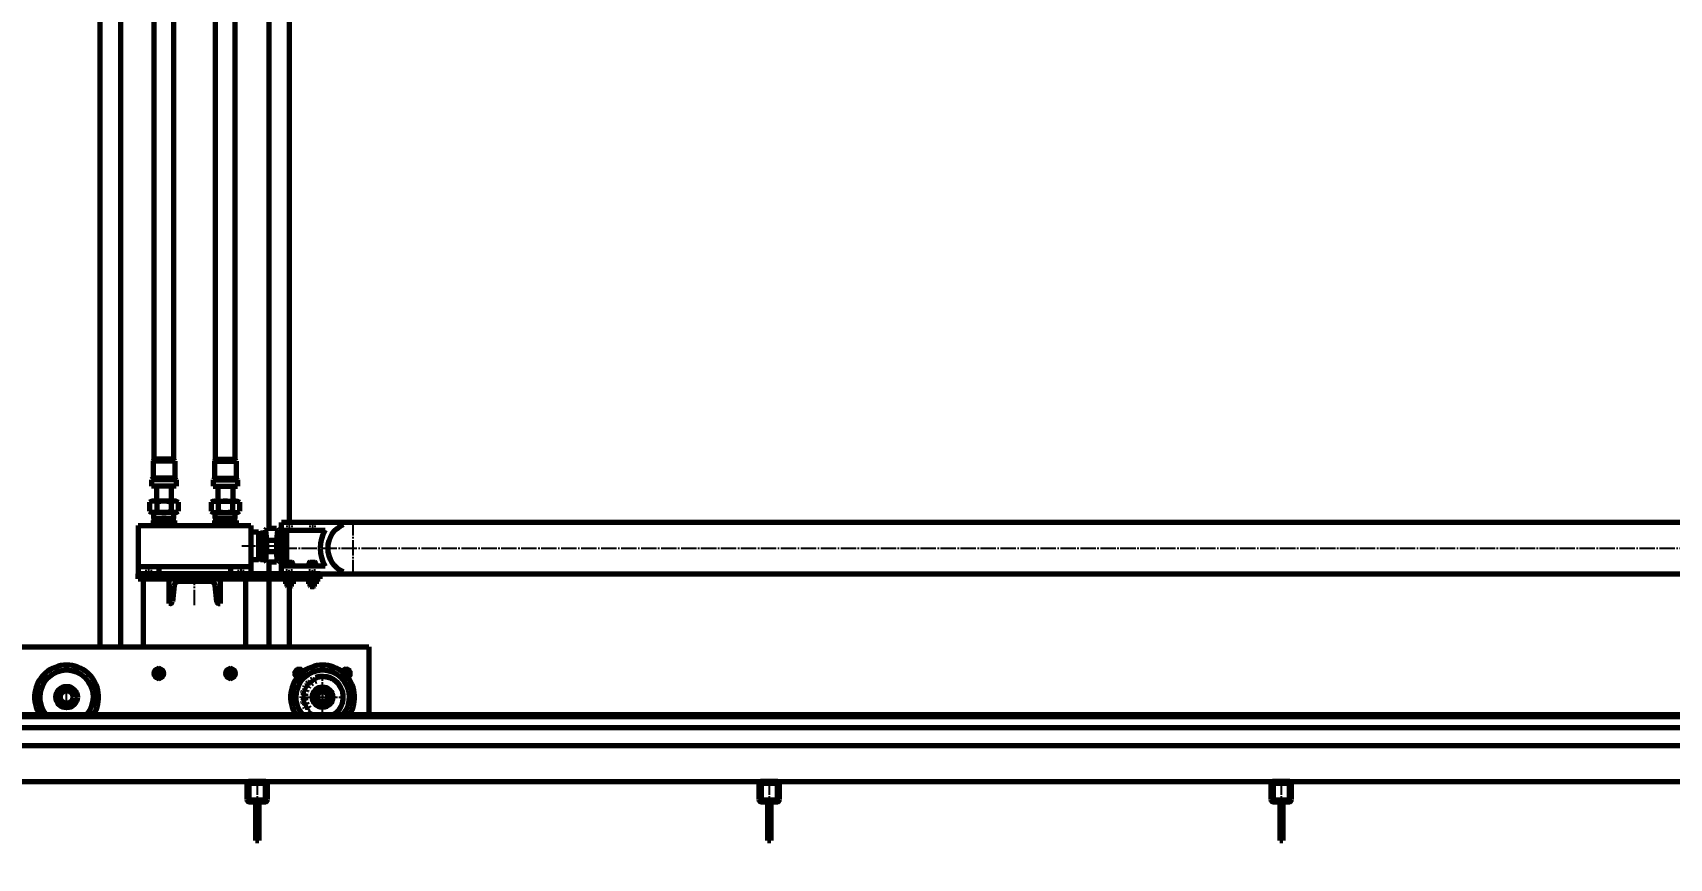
# Model space of a CAD drawing. Header units: millimetres. Extents: x -14850 to 14850, y -10500 to 10500.
# Drawn here: x -8866 to -5669, y 4052 to 5664 of the extents above; entities that cross this region are included whole.
import ezdxf

# ---------------------------------------------------------------- set-up
doc = ezdxf.new("R2010")
doc.units = ezdxf.units.MM
doc.linetypes.add('EB_DASH', pattern=[6, 3, -3])
doc.linetypes.add('EB_DASHDOT', pattern=[39, 30, -3, 3, -3])
for name, color, linetype, lineweight in [('CAXA0', 7, 'Continuous', 70), ('CAXA1', 1, 'EB_DASHDOT', 25), ('CAXA2', 6, 'EB_DASH', 25), ('CAXA3', 7, 'Continuous', 25), ('CAXA4', 3, 'Continuous', 25), ('CAXA5', 4, 'Continuous', 25)]:
    doc.layers.add(name, color=color, linetype=linetype, lineweight=lineweight)
doc.styles.add('标准', font='', dxfattribs={"width": 0.667})
doc.styles.get('标准').set_extended_font_data('NSimSun')
doc.dimstyles.new('标准', dxfattribs={"dimscale": 50, "dimtxt": 3.5, "dimasz": 3, "dimexe": 2, "dimexo": 0, "dimtad": 1, "dimdec": 1, "dimzin": 12, "dimdsep": 46, "dimtxsty": '标准', "dimcen": 0, "dimdle": 4, "dimaunit": 1, "dimazin": 2, "dimtfac": 1, "dimtdec": 3, "dimtmove": 0, "dimatfit": 3, "dimfxl": 0, "dimtolj": 1, "dimtzin": 0, "dimarcsym": 0})

# ---------------------------------------------------------------- blocks, each defined once
blk = doc.blocks.new('CAXBLOCK66', base_point=(-8427.4, 4201.7))
at = {"layer": 'CAXA0'}
for p, q in [((-8447.4, 4196.7), (-8447.4, 4166.7)), ((-8443.4, 4193.7), (-8443.4, 4169.7)), ((-8412.4, 4201.7), (-8442.4, 4201.7)), ((-8415.4, 4197.7), (-8439.4, 4197.7)), ((-8411.4, 4169.7), (-8411.4, 4193.7)), ((-8407.4, 4166.7), (-8407.4, 4196.7)), ((-8442.4, 4161.7), (-8412.4, 4161.7)), ((-8439.4, 4165.7), (-8415.4, 4165.7)), ((-8430.4, 4161.7), (-8430.4, 4086.7)), ((-8424.4, 4161.7), (-8424.4, 4086.7)), ((-8430.4, 4086.7), (-8424.4, 4086.7))]:
    blk.add_line(p, q, dxfattribs=at)
for centre, radius, start, end in [((-8442.4, 4196.7), 5, 90, 180), ((-8439.4, 4193.7), 4, 90, 180), ((-8415.4, 4193.7), 4, 0, 90), ((-8412.4, 4196.7), 5, 0, 90), ((-8442.4, 4166.7), 5, 180, 270), ((-8439.4, 4169.7), 4, 180, 270), ((-8415.4, 4169.7), 4, 270, 0), ((-8412.4, 4166.7), 5, 270, 0)]:
    blk.add_arc(centre, radius, start, end, dxfattribs=at)
at = {"layer": 'CAXA1', "linetype": 'EB_DASHDOT', "lineweight": 25}
blk.add_line((-8427.4, 4205.8), (-8427.4, 4157.1), dxfattribs=at)
blk = doc.blocks.new('CAXBLOCK67', base_point=(-8619.6, 4412.4))
at = {"layer": 'CAXA0'}
for p, q in [((-8619.6, 4422.8), (-8628.6, 4417.6)), ((-8628.6, 4417.6), (-8628.6, 4407.2)), ((-8610.6, 4417.6), (-8619.6, 4422.8)), ((-8610.6, 4407.2), (-8610.6, 4417.6)), ((-8628.6, 4407.2), (-8619.6, 4402)), ((-8619.6, 4402), (-8610.6, 4407.2))]:
    blk.add_line(p, q, dxfattribs=at)
blk.add_circle((-8619.6, 4412.4), 9, dxfattribs=at)
at = {"layer": 'CAXA1', "linetype": 'EB_DASHDOT', "lineweight": 25}
for p, q in [((-8607.6, 4412.4), (-8631.6, 4412.4)), ((-8619.6, 4399), (-8619.6, 4425.8))]:
    blk.add_line(p, q, dxfattribs=at)
blk = doc.blocks.new('CAXBLOCK68', base_point=(-8479.6, 4412.4))
at = {"layer": 'CAXA0'}
for p, q in [((-8479.6, 4422.8), (-8488.6, 4417.6)), ((-8488.6, 4417.6), (-8488.6, 4407.2)), ((-8470.6, 4417.6), (-8479.6, 4422.8)), ((-8470.6, 4407.2), (-8470.6, 4417.6)), ((-8488.6, 4407.2), (-8479.6, 4402)), ((-8479.6, 4402), (-8470.6, 4407.2))]:
    blk.add_line(p, q, dxfattribs=at)
blk.add_circle((-8479.6, 4412.4), 9, dxfattribs=at)
at = {"layer": 'CAXA1', "linetype": 'EB_DASHDOT', "lineweight": 25}
for p, q in [((-8467.6, 4412.4), (-8491.6, 4412.4)), ((-8479.6, 4399), (-8479.6, 4425.8))]:
    blk.add_line(p, q, dxfattribs=at)
blk = doc.blocks.new('CAXBLOCK69', base_point=(-8299.6, 4366.4))
at = {"layer": 'CAXA0'}
for p, q in [((-8319.8, 4366.4), (-8309.7, 4383.9)), ((-8309.7, 4383.9), (-8289.5, 4383.9)), ((-8302.4, 4381.9), (-8302.4, 4376.2)), ((-8296.9, 4381.9), (-8296.9, 4376.2)), ((-8279.4, 4366.4), (-8289.5, 4383.9)), ((-8319.8, 4366.4), (-8309.7, 4348.9)), ((-8314.4, 4371.8), (-8309.5, 4368.9)), ((-8314.4, 4361), (-8309.5, 4363.9)), ((-8311.7, 4376.5), (-8306.7, 4373.7)), ((-8311.7, 4356.3), (-8306.7, 4359.1)), ((-8309.7, 4348.9), (-8289.5, 4348.9)), ((-8302.4, 4350.9), (-8302.4, 4356.6)), ((-8296.9, 4350.9), (-8296.9, 4356.6)), ((-8287.6, 4376.5), (-8292.5, 4373.7)), ((-8287.6, 4356.3), (-8292.5, 4359.1)), ((-8284.8, 4371.8), (-8289.7, 4368.9)), ((-8284.8, 4361), (-8289.7, 4363.9)), ((-8279.4, 4366.4), (-8289.5, 4348.9))]:
    blk.add_line(p, q, dxfattribs=at)
for radius in [17.5, 15.8, 10.2]:
    blk.add_circle((-8299.6, 4366.4), radius, dxfattribs=at)
at = {"layer": 'CAXA1'}
for p, q in [((-8299.6, 4386.9), (-8299.6, 4345.9)), ((-8322.8, 4366.4), (-8276.4, 4366.4)), ((-8317.4, 4376.6), (-8305.8, 4370)), ((-8317.4, 4356.1), (-8305.8, 4362.8)), ((-8281.9, 4376.6), (-8293.4, 4370)), ((-8281.9, 4356.1), (-8293.4, 4362.8))]:
    blk.add_line(p, q, dxfattribs=at)
at = {"layer": 'CAXA3'}
blk.add_arc((-8299.6, 4366.4), 12, 230, 170, dxfattribs=at)
blk = doc.blocks.new('CAXBLOCK70', base_point=(-8253.6, 4412.4))
at = {"layer": 'CAXA0'}
blk.add_circle((-8253.6, 4412.4), 5.05, dxfattribs=at)
at = {"layer": 'CAXA1', "linetype": 'EB_DASHDOT', "lineweight": 25}
for p, q in [((-8262.6, 4412.4), (-8244.6, 4412.4)), ((-8253.6, 4403.4), (-8253.6, 4421.4))]:
    blk.add_line(p, q, dxfattribs=at)
at = {"layer": 'CAXA3'}
blk.add_arc((-8253.6, 4412.4), 6, 270, 190, dxfattribs=at)
blk = doc.blocks.new('CAXBLOCK71', base_point=(-8345.6, 4412.4))
at = {"layer": 'CAXA0'}
blk.add_circle((-8345.6, 4412.4), 5.05, dxfattribs=at)
at = {"layer": 'CAXA1', "linetype": 'EB_DASHDOT', "lineweight": 25}
for p, q in [((-8354.6, 4412.4), (-8336.6, 4412.4)), ((-8345.6, 4403.4), (-8345.6, 4421.4))]:
    blk.add_line(p, q, dxfattribs=at)
at = {"layer": 'CAXA3'}
blk.add_arc((-8345.6, 4412.4), 6, 270, 190, dxfattribs=at)
blk = doc.blocks.new('CAXBLOCK72', base_point=(-8499.6, 4597.2))
at = {"layer": 'CAXA0'}
for p, q in [((-8499.6, 4597.2), (-8599.6, 4597.2)), ((-8599.6, 4597.2), (-8599.6, 4549.2)), ((-8589.7, 4584.2), (-8592.9, 4553)), ((-8517.9, 4591.9), (-8581.3, 4591.9)), ((-8506.3, 4553), (-8509.5, 4584.2)), ((-8499.6, 4597.2), (-8499.6, 4549.2)), ((-8597, 4549.2), (-8599.6, 4549.2)), ((-8502.2, 4549.2), (-8499.6, 4549.2))]:
    blk.add_line(p, q, dxfattribs=at)
for centre, radius, start, end in [((-8581.3, 4583.4), 8.5, 90, 174.2894), ((-8517.9, 4583.4), 8.5, 5.7106, 90), ((-8597, 4553.4), 4.2, 270, 354.2894), ((-8502.2, 4553.4), 4.2, 185.7106, 270)]:
    blk.add_arc(centre, radius, start, end, dxfattribs=at)
at = {"layer": 'CAXA1', "linetype": 'EB_DASHDOT', "lineweight": 25}
blk.add_line((-8549.6, 4546.2), (-8549.6, 4600.2), dxfattribs=at)
blk = doc.blocks.new('CAXBLOCK74')
at = {"layer": 'CAXA0', "color": 0, "linetype": 'Continuous', "lineweight": 25}
for p, q in [((-8360.1, 4596.9), (-8359.9, 4597.2)), ((-8357.2, 4595.6), (-8356.6, 4596.2))]:
    blk.add_line(p, q, dxfattribs=at)
blk = doc.blocks.new('CAXBLOCK75')
at = {"layer": 'CAXA0', "color": 0, "linetype": 'Continuous', "lineweight": 25}
blk.add_line((-8369.9, 4595.6), (-8369.1, 4596.4), dxfattribs=at)
blk = doc.blocks.new('CAXBLOCK73', base_point=(-8364.6, 4597.2))
at = {"layer": 'CAXA0'}
for p, q in [((-8356.6, 4597.2), (-8372.6, 4597.2)), ((-8372.6, 4597.2), (-8372.6, 4595.6)), ((-8372.6, 4595.6), (-8356.6, 4595.6)), ((-8369.1, 4597.2), (-8369.1, 4595.6)), ((-8360.1, 4595.6), (-8360.1, 4597.2)), ((-8356.6, 4595.6), (-8356.6, 4597.2))]:
    blk.add_line(p, q, dxfattribs=at)
at = {"layer": 'CAXA1', "color": 1, "linetype": 'EB_DASHDOT', "lineweight": 25}
blk.add_line((-8364.6, 4600.2), (-8364.6, 4592.6), dxfattribs=at)
at = {"layer": 'CAXA5'}
for name in ['CAXBLOCK75', 'CAXBLOCK74']:
    blk.add_blockref(name, (0, 0), dxfattribs=at)
blk = doc.blocks.new('CAXBLOCK76', base_point=(-8364.6, 4595.6))
at = {"layer": 'CAXA0'}
for p, q in [((-8370.8, 4595.6), (-8358.5, 4595.6)), ((-8370.8, 4595.6), (-8370.8, 4593.5)), ((-8370.8, 4593.5), (-8358.5, 4593.5)), ((-8365.1, 4595.6), (-8365.7, 4593.5)), ((-8364.1, 4595.3), (-8364.6, 4593.5)), ((-8364.1, 4595.6), (-8364.1, 4595.3)), ((-8358.5, 4595.6), (-8358.5, 4593.5))]:
    blk.add_line(p, q, dxfattribs=at)
at = {"layer": 'CAXA1', "linetype": 'EB_DASHDOT', "lineweight": 25}
blk.add_line((-8364.6, 4598.6), (-8364.6, 4590.5), dxfattribs=at)
blk = doc.blocks.new('CAXBLOCK77', base_point=(-8364.6, 4593.5))
at = {"layer": 'CAXA0'}
for p, q in [((-8372.1, 4592.9), (-8372.1, 4587.7)), ((-8359, 4593.5), (-8370.2, 4593.5)), ((-8359, 4587.1), (-8370.2, 4587.1)), ((-8368.4, 4587.7), (-8368.4, 4592.9)), ((-8360.9, 4587.7), (-8360.9, 4592.9)), ((-8357.1, 4592.9), (-8357.1, 4587.7))]:
    blk.add_line(p, q, dxfattribs=at)
for centre, radius, start, end in [((-8370.2, 4590.2), 3.23, 54.43, 125.57), ((-8370.2, 4590.3), 3.23, 234.43, 305.57), ((-8364.6, 4581.5), 12, 71.7761, 108.2239), ((-8364.6, 4599.1), 12, 251.7761, 288.2239), ((-8359, 4590.2), 3.23, 54.43, 125.57), ((-8359, 4590.3), 3.23, 234.43, 305.57)]:
    blk.add_arc(centre, radius, start, end, dxfattribs=at)
at = {"layer": 'CAXA1', "linetype": 'EB_DASHDOT', "lineweight": 25}
blk.add_line((-8364.6, 4594.1), (-8364.6, 4584.1), dxfattribs=at)
blk = doc.blocks.new('CAXBLOCK78', base_point=(-8319.6, 4593.5))
at = {"layer": 'CAXA0'}
for p, q in [((-8327.1, 4592.9), (-8327.1, 4587.7)), ((-8314, 4593.5), (-8325.2, 4593.5)), ((-8314, 4587.1), (-8325.2, 4587.1)), ((-8323.4, 4587.7), (-8323.4, 4592.9)), ((-8315.9, 4587.7), (-8315.9, 4592.9)), ((-8312.1, 4592.9), (-8312.1, 4587.7))]:
    blk.add_line(p, q, dxfattribs=at)
for centre, radius, start, end in [((-8325.2, 4590.2), 3.23, 54.43, 125.57), ((-8325.2, 4590.3), 3.23, 234.43, 305.57), ((-8319.6, 4581.5), 12, 71.7761, 108.2239), ((-8319.6, 4599.1), 12, 251.7761, 288.2239), ((-8314, 4590.2), 3.23, 54.43, 125.57), ((-8314, 4590.3), 3.23, 234.43, 305.57)]:
    blk.add_arc(centre, radius, start, end, dxfattribs=at)
at = {"layer": 'CAXA1', "linetype": 'EB_DASHDOT', "lineweight": 25}
blk.add_line((-8319.6, 4594.1), (-8319.6, 4584.1), dxfattribs=at)
blk = doc.blocks.new('CAXBLOCK79', base_point=(-8319.6, 4595.6))
at = {"layer": 'CAXA0'}
for p, q in [((-8325.8, 4595.6), (-8313.5, 4595.6)), ((-8325.8, 4595.6), (-8325.8, 4593.5)), ((-8325.8, 4593.5), (-8313.5, 4593.5)), ((-8320.1, 4595.6), (-8320.7, 4593.5)), ((-8319.1, 4595.3), (-8319.6, 4593.5)), ((-8319.1, 4595.6), (-8319.1, 4595.3)), ((-8313.5, 4595.6), (-8313.5, 4593.5))]:
    blk.add_line(p, q, dxfattribs=at)
at = {"layer": 'CAXA1', "linetype": 'EB_DASHDOT', "lineweight": 25}
blk.add_line((-8319.6, 4598.6), (-8319.6, 4590.5), dxfattribs=at)
blk = doc.blocks.new('CAXBLOCK81')
at = {"layer": 'CAXA0', "color": 0, "linetype": 'Continuous', "lineweight": 25}
blk.add_line((-8314.8, 4595.6), (-8313.2, 4597.2), dxfattribs=at)
blk = doc.blocks.new('CAXBLOCK82')
at = {"layer": 'CAXA0', "color": 0, "linetype": 'Continuous', "lineweight": 25}
blk.add_line((-8327.5, 4595.6), (-8325.9, 4597.2), dxfattribs=at)
blk = doc.blocks.new('CAXBLOCK80', base_point=(-8319.6, 4597.2))
at = {"layer": 'CAXA0'}
for p, q in [((-8311.6, 4597.2), (-8327.6, 4597.2)), ((-8327.6, 4597.2), (-8327.6, 4595.6)), ((-8327.6, 4595.6), (-8311.6, 4595.6)), ((-8324.1, 4597.2), (-8324.1, 4595.6)), ((-8315.1, 4595.6), (-8315.1, 4597.2)), ((-8311.6, 4595.6), (-8311.6, 4597.2))]:
    blk.add_line(p, q, dxfattribs=at)
at = {"layer": 'CAXA1', "color": 1, "linetype": 'EB_DASHDOT', "lineweight": 25}
blk.add_line((-8319.6, 4600.2), (-8319.6, 4592.6), dxfattribs=at)
at = {"layer": 'CAXA5'}
for name in ['CAXBLOCK82', 'CAXBLOCK81']:
    blk.add_blockref(name, (0, 0), dxfattribs=at)
blk = doc.blocks.new('CAXBLOCK151', base_point=(-6427.4, 4201.7))
at = {"layer": 'CAXA0'}
for p, q in [((-6447.4, 4196.7), (-6447.4, 4166.7)), ((-6443.4, 4193.7), (-6443.4, 4169.7)), ((-6412.4, 4201.7), (-6442.4, 4201.7)), ((-6415.4, 4197.7), (-6439.4, 4197.7)), ((-6411.4, 4169.7), (-6411.4, 4193.7)), ((-6407.4, 4166.7), (-6407.4, 4196.7)), ((-6442.4, 4161.7), (-6412.4, 4161.7)), ((-6439.4, 4165.7), (-6415.4, 4165.7)), ((-6430.4, 4161.7), (-6430.4, 4086.7)), ((-6424.4, 4161.7), (-6424.4, 4086.7)), ((-6430.4, 4086.7), (-6424.4, 4086.7))]:
    blk.add_line(p, q, dxfattribs=at)
for centre, radius, start, end in [((-6442.4, 4196.7), 5, 90, 180), ((-6439.4, 4193.7), 4, 90, 180), ((-6415.4, 4193.7), 4, 0, 90), ((-6412.4, 4196.7), 5, 0, 90), ((-6442.4, 4166.7), 5, 180, 270), ((-6439.4, 4169.7), 4, 180, 270), ((-6415.4, 4169.7), 4, 270, 0), ((-6412.4, 4166.7), 5, 270, 0)]:
    blk.add_arc(centre, radius, start, end, dxfattribs=at)
at = {"layer": 'CAXA1', "linetype": 'EB_DASHDOT', "lineweight": 25}
blk.add_line((-6427.4, 4205.8), (-6427.4, 4157.1), dxfattribs=at)
blk = doc.blocks.new('CAXBLOCK152', base_point=(-7427.4, 4201.7))
at = {"layer": 'CAXA0'}
for p, q in [((-7447.4, 4196.7), (-7447.4, 4166.7)), ((-7443.4, 4193.7), (-7443.4, 4169.7)), ((-7412.4, 4201.7), (-7442.4, 4201.7)), ((-7415.4, 4197.7), (-7439.4, 4197.7)), ((-7411.4, 4169.7), (-7411.4, 4193.7)), ((-7407.4, 4166.7), (-7407.4, 4196.7)), ((-7442.4, 4161.7), (-7412.4, 4161.7)), ((-7439.4, 4165.7), (-7415.4, 4165.7)), ((-7430.4, 4161.7), (-7430.4, 4086.7)), ((-7424.4, 4161.7), (-7424.4, 4086.7)), ((-7430.4, 4086.7), (-7424.4, 4086.7))]:
    blk.add_line(p, q, dxfattribs=at)
for centre, radius, start, end in [((-7442.4, 4196.7), 5, 90, 180), ((-7439.4, 4193.7), 4, 90, 180), ((-7415.4, 4193.7), 4, 0, 90), ((-7412.4, 4196.7), 5, 0, 90), ((-7442.4, 4166.7), 5, 180, 270), ((-7439.4, 4169.7), 4, 180, 270), ((-7415.4, 4169.7), 4, 270, 0), ((-7412.4, 4166.7), 5, 270, 0)]:
    blk.add_arc(centre, radius, start, end, dxfattribs=at)
at = {"layer": 'CAXA1', "linetype": 'EB_DASHDOT', "lineweight": 25}
blk.add_line((-7427.4, 4205.8), (-7427.4, 4157.1), dxfattribs=at)
blk = doc.blocks.new('*D869')
at = {"layer": 'CAXA4', "linetype": 'Continuous', "lineweight": 25}
for points in [[(-11382.4, 8429.3), (-11232.4, 8448.1), (-11232.4, 8410.6)], [(657.6, 8429.3), (507.6, 8448.1), (507.6, 8410.6)]]:
    blk.add_hatch(color=0, dxfattribs=at).paths.add_polyline_path(points, flags=0)
at = {"layer": 'CAXA4', "color": 0, "linetype": 'Continuous', "lineweight": 25}
for p, q in [((-11382.4, 3016.7), (-11382.4, 8529.3)), ((657.6, 3326.7), (657.6, 8529.3)), ((657.6, 8429.3), (-11382.4, 8429.3))]:
    blk.add_line(p, q, dxfattribs=at)
at = {"layer": 'CAXA4', "color": 0, "linetype": 'Continuous', "lineweight": 25, "insert": (-5597.3, 8700.3), "char_height": 175, "attachment_point": 1, "style": '标准'}
blk.add_mtext('\\fNSimSun|b0|i0|p34;12040', dxfattribs=at)

msp = doc.modelspace()

# ---------------------------------------------------------------- linework, layer by layer
at = {"layer": 'CAXA0'}
for p, q in [((-8628.8, 4830.74), (-8628.8, 6882.71)), ((-8590.42, 4830.74), (-8590.42, 6882.71)), ((-8508.8, 4830.74), (-8508.8, 6882.71)), ((-8470.42, 4830.74), (-8470.42, 6882.71)), ((-8734.61, 6616.86), (-8734.61, 4464.39)), ((-8694.61, 6616.86), (-8694.61, 4464.39)), ((-8404.61, 6616.86), (-8404.61, 4695.44)), ((-8364.61, 6616.86), (-8364.61, 4707.17)), ((-8630.71, 4826.84), (-8628.8, 4830.74)), ((-8630.71, 4826.84), (-8630.71, 4793.97)), ((-8588.51, 4826.84), (-8630.71, 4826.84)), ((-8590.42, 4830.74), (-8628.8, 4830.74)), ((-8588.51, 4826.84), (-8590.42, 4830.74)), ((-8588.51, 4826.84), (-8588.51, 4793.97)), ((-8510.71, 4826.84), (-8508.8, 4830.74)), ((-8510.71, 4826.84), (-8510.71, 4793.97)), ((-8510.71, 4826.84), (-8468.51, 4826.84)), ((-8508.8, 4830.74), (-8470.42, 4830.74)), ((-8468.51, 4826.84), (-8470.42, 4830.74)), ((-8468.51, 4826.84), (-8468.51, 4793.97)), ((-8630.71, 4793.97), (-8633.57, 4790.63)), ((-8633.57, 4790.63), (-8633.57, 4778.37)), ((-8585.64, 4790.63), (-8633.57, 4790.63)), ((-8585.64, 4778.37), (-8633.57, 4778.37)), ((-8588.51, 4793.97), (-8630.71, 4793.97)), ((-8624.11, 4778.37), (-8624.11, 4749.19)), ((-8595.11, 4778.37), (-8595.11, 4749.19)), ((-8588.51, 4793.97), (-8585.64, 4790.63)), ((-8585.64, 4790.63), (-8585.64, 4778.37)), ((-8510.71, 4793.97), (-8513.57, 4790.63)), ((-8513.57, 4790.63), (-8513.57, 4778.37)), ((-8513.57, 4790.63), (-8465.64, 4790.63)), ((-8513.57, 4778.37), (-8465.64, 4778.37)), ((-8510.71, 4793.97), (-8468.51, 4793.97)), ((-8504.11, 4778.37), (-8504.11, 4749.19)), ((-8475.11, 4778.37), (-8475.11, 4749.19)), ((-8468.51, 4793.97), (-8465.64, 4790.63)), ((-8465.64, 4790.63), (-8465.64, 4778.37)), ((-8633.32, 4749.19), (-8637.46, 4746.8)), ((-8637.46, 4746.8), (-8637.46, 4729.29)), ((-8585.89, 4749.19), (-8633.32, 4749.19)), ((-8623.53, 4746.8), (-8623.53, 4729.29)), ((-8595.68, 4746.8), (-8595.68, 4729.29)), ((-8585.89, 4749.19), (-8581.75, 4746.8)), ((-8581.75, 4746.8), (-8581.75, 4729.29)), ((-8513.32, 4749.19), (-8517.46, 4746.8)), ((-8517.46, 4746.8), (-8517.46, 4729.29)), ((-8513.32, 4749.19), (-8465.89, 4749.19)), ((-8503.53, 4746.8), (-8503.53, 4729.29)), ((-8475.68, 4746.8), (-8475.68, 4729.29)), ((-8465.89, 4749.19), (-8461.75, 4746.8)), ((-8461.75, 4746.8), (-8461.75, 4729.29)), ((-8659.61, 4701.17), (-8439.61, 4701.17)), ((-8659.61, 4701.17), (-8659.61, 4621.17)), ((-8633.32, 4726.91), (-8637.46, 4729.29)), ((-8585.89, 4726.91), (-8633.32, 4726.91)), ((-8630.61, 4711.17), (-8630.61, 4701.17)), ((-8630.61, 4711.17), (-8588.61, 4711.17)), ((-8629.11, 4715.17), (-8629.11, 4726.91)), ((-8590.11, 4715.17), (-8629.11, 4715.17)), ((-8628.36, 4711.17), (-8628.36, 4715.17)), ((-8590.86, 4711.17), (-8590.86, 4715.17)), ((-8590.11, 4715.17), (-8590.11, 4726.91)), ((-8588.61, 4711.17), (-8588.61, 4701.17)), ((-8585.89, 4726.91), (-8581.75, 4729.29)), ((-8513.32, 4726.91), (-8517.46, 4729.29)), ((-8513.32, 4726.91), (-8465.89, 4726.91)), ((-8510.61, 4711.17), (-8510.61, 4701.17)), ((-8510.61, 4711.17), (-8468.61, 4711.17)), ((-8509.11, 4715.17), (-8509.11, 4726.91)), ((-8470.11, 4715.17), (-8509.11, 4715.17)), ((-8508.36, 4711.17), (-8508.36, 4715.17)), ((-8470.86, 4711.17), (-8470.86, 4715.17)), ((-8470.11, 4715.17), (-8470.11, 4726.91)), ((-8468.61, 4711.17), (-8468.61, 4701.17)), ((-8465.89, 4726.91), (-8461.75, 4729.29)), ((-8439.61, 4701.17), (-8439.61, 4621.17)), ((-8379.61, 4607.17), (-8379.61, 4707.17)), ((-2557.83, 4707.05), (-8379.61, 4707.05)), ((-8259.61, 4703), (-8259.61, 4707.17)), ((-8424.61, 4688.17), (-8439.61, 4688.17)), ((-8424.61, 4688.17), (-8424.61, 4634.17)), ((-8424.61, 4685.67), (-8420.61, 4685.67)), ((-8420.61, 4687.17), (-8420.61, 4635.17)), ((-8420.61, 4687.17), (-8411.85, 4687.17)), ((-8411, 4692.63), (-8411.85, 4691.78)), ((-8411.85, 4633.56), (-8411.85, 4691.78)), ((-8411.85, 4687.17), (-8411.85, 4638.17)), ((-8409.4, 4695.44), (-8411, 4692.63)), ((-8411, 4692.63), (-8411, 4632.71)), ((-8411, 4692.63), (-8409.4, 4672.16)), ((-8409.4, 4672.16), (-8411, 4661.17)), ((-8389.36, 4695.44), (-8409.4, 4695.44)), ((-8389.36, 4672.16), (-8409.4, 4672.16)), ((-8409.4, 4672.16), (-8409.4, 4650.19)), ((-8389.36, 4695.44), (-8387.74, 4692.63)), ((-8387.74, 4692.63), (-8389.34, 4672.16)), ((-8389.34, 4672.16), (-8387.74, 4661.17)), ((-8389.34, 4672.16), (-8389.34, 4650.19)), ((-8387.74, 4692.63), (-8387.74, 4632.71)), ((-8379.61, 4686.17), (-8387.74, 4686.17)), ((-8379.61, 4692.17), (-8294.38, 4692.17)), ((-8369.61, 4629.83), (-8369.61, 4692.17)), ((-8424.61, 4636.67), (-8420.61, 4636.67)), ((-8420.61, 4635.17), (-8411.85, 4635.17)), ((-8411, 4661.17), (-8409.4, 4650.19)), ((-8410.8, 4632.35), (-8409.4, 4650.19)), ((-8389.36, 4650.19), (-8409.4, 4650.19)), ((-8387.74, 4661.17), (-8389.34, 4650.19)), ((-8387.95, 4632.35), (-8389.34, 4650.19)), ((-8379.61, 4636.17), (-8387.74, 4636.17)), ((-8659.61, 4621.17), (-8659.61, 4607.17)), ((-8659.61, 4621.17), (-8439.61, 4621.17)), ((-8659.61, 4597.17), (-8659.61, 4607.17)), ((-8304.61, 4607.17), (-8659.61, 4607.17)), ((-8659.61, 4607.17), (-8619.61, 4607.17)), ((-8619.61, 4621.17), (-8619.61, 4607.17)), ((-8479.61, 4621.17), (-8479.61, 4607.17)), ((-8479.61, 4607.17), (-8439.61, 4607.17)), ((-8424.61, 4634.17), (-8439.61, 4634.17)), ((-8439.61, 4621.17), (-8439.61, 4607.17)), ((-8411, 4632.71), (-8411.85, 4633.56)), ((-8409.4, 4629.91), (-8411, 4632.71)), ((-8389.36, 4629.91), (-8409.4, 4629.91)), ((-8404.61, 4629.91), (-8404.61, 4607.17)), ((-8389.36, 4629.91), (-8387.74, 4632.71)), ((-8294.38, 4622.17), (-8379.61, 4622.17)), ((-8379.61, 4607.05), (-2561.51, 4607.05)), ((-8370.97, 4622.19), (-8370.97, 4628.56)), ((-8358.24, 4622.19), (-8370.97, 4622.19)), ((-8369.7, 4629.83), (-8359.51, 4629.83)), ((-8358.24, 4628.56), (-8358.24, 4622.19)), ((-8325.97, 4622.19), (-8325.97, 4628.56)), ((-8313.24, 4622.19), (-8325.97, 4622.19)), ((-8324.7, 4629.83), (-8314.51, 4629.83)), ((-8313.24, 4628.56), (-8313.24, 4622.19)), ((-8304.61, 4597.17), (-8304.61, 4607.17)), ((-8259.61, 4607.17), (-8259.61, 4611.35)), ((-8659.61, 4597.17), (-8304.61, 4597.17)), ((-8649.61, 4464.39), (-8649.61, 4597.17)), ((-8449.61, 4464.39), (-8449.61, 4597.17)), ((-8404.61, 4597.17), (-8404.61, 4464.39)), ((-8368.61, 4582.79), (-8368.61, 4587.07)), ((-8368.61, 4582.79), (-8360.61, 4582.79)), ((-8368.01, 4582.19), (-8368.61, 4582.79)), ((-8368.01, 4582.19), (-8361.21, 4582.19)), ((-8364.61, 4597.17), (-8364.61, 4464.39)), ((-8361.21, 4582.19), (-8360.61, 4582.79)), ((-8360.61, 4582.79), (-8360.61, 4587.07)), ((-8323.61, 4582.79), (-8323.61, 4587.07)), ((-8323.61, 4582.79), (-8315.61, 4582.79)), ((-8323.01, 4582.19), (-8323.61, 4582.79)), ((-8323.01, 4582.19), (-8316.21, 4582.19)), ((-8316.21, 4582.19), (-8315.61, 4582.79)), ((-8315.61, 4582.79), (-8315.61, 4587.07)), ((-8889.61, 4464.39), (-8209.61, 4464.39)), ((-8209.61, 4464.39), (-8209.61, 4331.67)), ((-8350.22, 4420.39), (-8354.84, 4412.39)), ((-8354.84, 4412.39), (-8350.22, 4404.39)), ((-8340.99, 4420.39), (-8350.22, 4420.39)), ((-8338.2, 4415.56), (-8340.99, 4420.39)), ((-8253.61, 4421.63), (-8261.61, 4417.01)), ((-8261.61, 4417.01), (-8261.61, 4416.01)), ((-8245.61, 4417.01), (-8253.61, 4421.63)), ((-8245.61, 4407.77), (-8245.61, 4417.01)), ((-8350.22, 4404.39), (-8349.23, 4404.39)), ((-8330.23, 4380.58), (-8332.48, 4381.61)), ((-8327.99, 4384.65), (-8330.07, 4385.99)), ((-8325.74, 4387.75), (-8327.66, 4389.31)), ((-8322.56, 4391.14), (-8324.24, 4392.95)), ((-8319.61, 4393.58), (-8321.08, 4395.57)), ((-8315.68, 4396.07), (-8316.86, 4398.24)), ((-8312.22, 4397.7), (-8313.15, 4399.99)), ((-8250.44, 4404.98), (-8245.61, 4407.77)), ((-8333.28, 4368.72), (-8335.74, 4368.89)), ((-8333.28, 4364.07), (-8335.74, 4363.9)), ((-8332.8, 4372.51), (-8335.23, 4372.96)), ((-8332.8, 4360.27), (-8335.23, 4359.82)), ((-8331.64, 4377.02), (-8333.99, 4377.8)), ((-8331.64, 4355.77), (-8333.99, 4354.99)), ((-8330.23, 4352.21), (-8332.48, 4351.17)), ((-8327.99, 4348.13), (-8330.07, 4346.8)), ((-2474.43, 4331.67), (-10477.38, 4331.67)), ((-8325.74, 4345.04), (-8327.66, 4343.48)), ((-9154.48, 4307.27), (-2504.57, 4307.27)), ((-9008.22, 4271.67), (-1918.4, 4271.67)), ((-10547.38, 4201.67), (-1918.4, 4201.67))]:
    msp.add_line(p, q, dxfattribs=at)
at = {"layer": 'CAXA0', "linetype": 'Continuous', "lineweight": 70}
for centre in [(-8619.61, 4412.39), (-8479.61, 4412.39)]:
    msp.add_circle(centre, 7, dxfattribs=at)
at = {"layer": 'CAXA0'}
for centre, radius in [((-8799.61, 4366.39), 21), ((-8799.61, 4366.39), 12.5), ((-8299.61, 4366.39), 20), ((-8299.61, 4366.39), 18)]:
    msp.add_circle(centre, radius, dxfattribs=at)
for centre, radius, start, end in [((-8630.5, 4737.85), 11.34, 52.12112, 127.87888), ((-8609.61, 4707.41), 41.79, 70.52878, 109.47122), ((-8588.71, 4737.85), 11.34, 52.12112, 127.87888), ((-8510.5, 4737.85), 11.34, 52.12112, 127.87888), ((-8489.61, 4707.41), 41.79, 70.52878, 109.47122), ((-8468.71, 4737.85), 11.34, 52.12112, 127.87888), ((-8630.5, 4738.25), 11.34, 232.12112, 307.87888), ((-8609.61, 4768.69), 41.79, 250.52878, 289.47122), ((-8588.71, 4738.25), 11.34, 232.12112, 307.87888), ((-8510.5, 4738.25), 11.34, 232.12112, 307.87888), ((-8489.61, 4768.69), 41.79, 250.52878, 289.47122), ((-8468.71, 4738.25), 11.34, 232.12112, 307.87888), ((-8239.61, 4657.17), 50, 113.57818, 246.42182), ((-8239.61, 4657.17), 65, 147.42103, 212.57897), ((-8369.7, 4628.56), 1.27, 90, 180), ((-8359.51, 4628.56), 1.27, 0, 90), ((-8324.7, 4628.56), 1.27, 90, 180), ((-8314.51, 4628.56), 1.27, 0, 90), ((-8799.61, 4366.39), 62.5, 326.25348, 213.74652), ((-8799.61, 4366.39), 52.5, 318.59839, 221.40161), ((-8299.61, 4366.39), 62.5, 326.25348, 213.74652), ((-8345.61, 4412.39), 8, 23.0097, 246.9903), ((-8299.61, 4366.39), 52.5, 318.59839, 221.40161), ((-8253.61, 4412.39), 8, 293.0097, 156.9903), ((-8299.61, 4366.39), 40.5, 149.33213, 153.06787), ((-8299.61, 4366.39), 33.75, 155.15236, 161.64764), ((-8299.61, 4366.39), 40.5, 134.93213, 138.66787), ((-8299.61, 4366.39), 33.75, 140.75236, 147.24764), ((-8299.61, 4366.39), 33.75, 126.35236, 132.84764), ((-8299.61, 4366.39), 40.5, 120.53213, 124.26787), ((-8299.61, 4366.39), 33.75, 111.95236, 118.44764), ((-8299.61, 4366.39), 40.5, 300.98707, 109.86787), ((-8299.61, 4366.39), 40.5, 106.13213, 109.86787), ((-8299.61, 4366.39), 40.5, 178.13213, 181.86787), ((-8299.61, 4366.39), 40.5, 163.73213, 167.46787), ((-8299.61, 4366.39), 40.5, 192.53213, 196.26787), ((-8299.61, 4366.39), 40.5, 206.93213, 210.66787), ((-8299.61, 4366.39), 33.75, 169.55236, 176.04764), ((-8299.61, 4366.39), 33.75, 183.95236, 190.44764), ((-8299.61, 4366.39), 33.75, 198.35236, 204.84764), ((-8299.61, 4366.39), 33.75, 212.75236, 219.24764), ((-8299.61, 4366.39), 40.5, 225.06787, 239.01293)]:
    msp.add_arc(centre, radius, start, end, dxfattribs=at)
for points in [[(-8332.48, 4381.61), (-8332.48, 4381.61), (-8332.54, 4381.65), (-8332.61, 4381.69), (-8332.71, 4381.75), (-8332.82, 4381.82), (-8332.97, 4381.92), (-8333.16, 4382.05), (-8333.45, 4382.28), (-8333.8, 4382.58), (-8334.63, 4383.37), (-8335.26, 4384.11), (-8335.71, 4384.74)], [(-8330.07, 4385.99), (-8330.07, 4385.99), (-8330.14, 4386.03), (-8330.2, 4386.06), (-8330.31, 4386.12), (-8330.43, 4386.17), (-8330.59, 4386.25), (-8330.81, 4386.33), (-8331.15, 4386.45), (-8331.6, 4386.59), (-8332.71, 4386.87), (-8333.67, 4387), (-8334.44, 4387.05)], [(-8327.66, 4389.31), (-8327.66, 4389.31), (-8327.72, 4389.36), (-8327.77, 4389.41), (-8327.85, 4389.5), (-8327.94, 4389.59), (-8328.06, 4389.73), (-8328.21, 4389.91), (-8328.43, 4390.2), (-8328.7, 4390.58), (-8329.31, 4391.55), (-8329.73, 4392.42), (-8330.02, 4393.14)], [(-8324.24, 4392.95), (-8324.24, 4392.95), (-8324.29, 4393), (-8324.35, 4393.05), (-8324.44, 4393.13), (-8324.54, 4393.22), (-8324.68, 4393.33), (-8324.87, 4393.46), (-8325.17, 4393.67), (-8325.57, 4393.91), (-8326.58, 4394.45), (-8327.47, 4394.83), (-8328.21, 4395.07)], [(-8321.08, 4395.57), (-8321.08, 4395.57), (-8321.12, 4395.63), (-8321.16, 4395.69), (-8321.22, 4395.8), (-8321.28, 4395.91), (-8321.37, 4396.07), (-8321.46, 4396.28), (-8321.61, 4396.62), (-8321.77, 4397.05), (-8322.12, 4398.15), (-8322.31, 4399.09), (-8322.41, 4399.86)], [(-8316.86, 4398.24), (-8316.86, 4398.24), (-8316.9, 4398.31), (-8316.94, 4398.37), (-8317.01, 4398.47), (-8317.09, 4398.58), (-8317.2, 4398.72), (-8317.34, 4398.89), (-8317.59, 4399.17), (-8317.91, 4399.5), (-8318.75, 4400.28), (-8319.52, 4400.86), (-8320.18, 4401.28)], [(-8313.15, 4399.99), (-8313.15, 4399.99), (-8313.17, 4400.06), (-8313.19, 4400.13), (-8313.23, 4400.25), (-8313.26, 4400.38), (-8313.3, 4400.55), (-8313.34, 4400.78), (-8313.4, 4401.14), (-8313.45, 4401.6), (-8313.51, 4402.75), (-8313.47, 4403.71), (-8313.37, 4404.48)], [(-8335.74, 4368.89), (-8335.74, 4368.89), (-8335.82, 4368.89), (-8335.89, 4368.89), (-8336.01, 4368.89), (-8336.14, 4368.88), (-8336.33, 4368.86), (-8336.55, 4368.83), (-8336.91, 4368.77), (-8337.37, 4368.68), (-8338.48, 4368.39), (-8339.38, 4368.05), (-8340.08, 4367.71)], [(-8335.74, 4363.9), (-8335.74, 4363.9), (-8335.82, 4363.89), (-8335.89, 4363.9), (-8336.01, 4363.9), (-8336.14, 4363.91), (-8336.33, 4363.93), (-8336.55, 4363.95), (-8336.91, 4364.01), (-8337.37, 4364.11), (-8338.48, 4364.4), (-8339.38, 4364.74), (-8340.08, 4365.07)], [(-8335.23, 4372.96), (-8335.23, 4372.96), (-8335.3, 4372.98), (-8335.37, 4373), (-8335.49, 4373.03), (-8335.61, 4373.07), (-8335.79, 4373.13), (-8336, 4373.22), (-8336.33, 4373.36), (-8336.75, 4373.57), (-8337.75, 4374.13), (-8338.54, 4374.69), (-8339.14, 4375.18)], [(-8335.23, 4359.82), (-8335.23, 4359.82), (-8335.3, 4359.81), (-8335.37, 4359.79), (-8335.49, 4359.76), (-8335.61, 4359.71), (-8335.79, 4359.65), (-8336, 4359.57), (-8336.33, 4359.42), (-8336.75, 4359.22), (-8337.75, 4358.66), (-8338.54, 4358.1), (-8339.14, 4357.61)], [(-8333.99, 4377.8), (-8333.99, 4377.8), (-8334.06, 4377.82), (-8334.13, 4377.84), (-8334.25, 4377.86), (-8334.38, 4377.89), (-8334.56, 4377.92), (-8334.78, 4377.94), (-8335.15, 4377.98), (-8335.61, 4378), (-8336.76, 4377.99), (-8337.72, 4377.89), (-8338.48, 4377.74)], [(-8333.99, 4354.99), (-8333.99, 4354.99), (-8334.06, 4354.97), (-8334.13, 4354.95), (-8334.25, 4354.92), (-8334.38, 4354.9), (-8334.56, 4354.87), (-8334.78, 4354.84), (-8335.15, 4354.81), (-8335.61, 4354.79), (-8336.76, 4354.8), (-8337.72, 4354.9), (-8338.48, 4355.05)], [(-8332.48, 4351.17), (-8332.48, 4351.17), (-8332.54, 4351.14), (-8332.61, 4351.1), (-8332.71, 4351.04), (-8332.82, 4350.97), (-8332.97, 4350.87), (-8333.16, 4350.73), (-8333.45, 4350.51), (-8333.8, 4350.21), (-8334.63, 4349.41), (-8335.26, 4348.68), (-8335.71, 4348.05)], [(-8330.07, 4346.8), (-8330.07, 4346.8), (-8330.14, 4346.76), (-8330.2, 4346.72), (-8330.31, 4346.67), (-8330.43, 4346.61), (-8330.59, 4346.54), (-8330.81, 4346.46), (-8331.15, 4346.33), (-8331.6, 4346.2), (-8332.71, 4345.92), (-8333.67, 4345.78), (-8334.44, 4345.74)]]:
    msp.add_open_spline(points, degree=3, knots=[0, 0, 0, 0, 0.0669362, 0.134001, 0.2684972, 0.4034899, 0.5389775, 0.8114223, 1.0858466, 1.6405717, 2.2032144, 4.5307825, 4.5307825, 4.5307825, 4.5307825], dxfattribs=at)
at = {"layer": 'CAXA1'}
for p, q in [((-8586.64, 4791.74), (-8632.62, 4791.74)), ((-8512.57, 4791.74), (-8466.6, 4791.74)), ((-8364.61, 4579.19), (-8364.61, 4632.83)), ((-8319.61, 4579.19), (-8319.61, 4632.83))]:
    msp.add_line(p, q, dxfattribs=at)
at = {"layer": 'CAXA1', "linetype": 'EB_DASHDOT', "lineweight": 25}
for p, q in [((-8364.61, 4710.17), (-8364.61, 4689.17)), ((-8319.61, 4710.17), (-8319.61, 4689.17)), ((-8239.61, 4604.17), (-8239.61, 4710.17)), ((-8391.61, 4661.17), (-8457.61, 4661.17)), ((-8379.61, 4657.17), (-2606.77, 4657.17)), ((-8639.61, 4621.17), (-8639.61, 4601.17)), ((-8459.61, 4621.17), (-8459.61, 4601.17)), ((-8629.11, 4412.39), (-8610.11, 4412.39)), ((-8619.61, 4402.89), (-8619.61, 4421.89)), ((-8489.11, 4412.39), (-8470.11, 4412.39)), ((-8479.61, 4402.89), (-8479.61, 4421.89)), ((-8333.37, 4412.39), (-8357.84, 4412.39)), ((-8345.61, 4423.39), (-8345.61, 4401.39)), ((-8242.61, 4412.39), (-8264.61, 4412.39)), ((-8253.61, 4400.16), (-8253.61, 4424.63)), ((-8799.61, 4350.89), (-8799.61, 4381.89)), ((-8299.61, 4326.39), (-8299.61, 4406.39)), ((-8299.61, 4345.39), (-8299.61, 4387.39)), ((-8299.61, 4345.39), (-8299.61, 4387.39)), ((-8339.61, 4366.39), (-8259.61, 4366.39))]:
    msp.add_line(p, q, dxfattribs=at)
at = {"layer": 'CAXA1', "color": 1, "linetype": 'EB_DASHDOT', "lineweight": 25}
msp.add_line((-2478.13, 4328.67), (-10477.38, 4328.67), dxfattribs=at)
msp.add_circle((-8299.61, 4366.39), 37, dxfattribs=at)
at = {"layer": 'CAXA2'}
for p, q in [((-8369.61, 4707.17), (-8369.61, 4692.17)), ((-8359.61, 4707.17), (-8359.61, 4692.17)), ((-8324.61, 4707.17), (-8324.61, 4692.17)), ((-8314.61, 4707.17), (-8314.61, 4692.17)), ((-8644.61, 4621.17), (-8644.61, 4607.17)), ((-8634.61, 4621.17), (-8634.61, 4607.17)), ((-8464.61, 4621.17), (-8464.61, 4607.17)), ((-8454.61, 4621.17), (-8454.61, 4607.17)), ((-8369.61, 4607.17), (-8369.61, 4622.17)), ((-8368.07, 4625.83), (-8368.07, 4629.83)), ((-8368.07, 4625.83), (-8364.61, 4623.83)), ((-8366.34, 4625.83), (-8366.34, 4629.83)), ((-8361.14, 4625.83), (-8364.61, 4623.83)), ((-8362.87, 4625.83), (-8362.87, 4629.83)), ((-8361.14, 4625.83), (-8361.14, 4629.83)), ((-8359.61, 4607.17), (-8359.61, 4622.17)), ((-8324.61, 4607.17), (-8324.61, 4622.17)), ((-8323.07, 4625.83), (-8323.07, 4629.83)), ((-8323.07, 4625.83), (-8319.61, 4623.83)), ((-8321.34, 4625.83), (-8321.34, 4629.83)), ((-8316.14, 4625.83), (-8319.61, 4623.83)), ((-8317.87, 4625.83), (-8317.87, 4629.83)), ((-8316.14, 4625.83), (-8316.14, 4629.83)), ((-8314.61, 4607.17), (-8314.61, 4622.17))]:
    msp.add_line(p, q, dxfattribs=at)
for centre, radius, start, end in [((-8367.2, 4627.56), 1.94, 243.43495, 296.56505), ((-8364.61, 4632.41), 6.8, 255.25287, 284.74713), ((-8362.01, 4627.56), 1.94, 243.43495, 296.56505), ((-8322.2, 4627.56), 1.94, 243.43495, 296.56505), ((-8319.61, 4632.41), 6.8, 255.25287, 284.74713), ((-8317.01, 4627.56), 1.94, 243.43495, 296.56505)]:
    msp.add_arc(centre, radius, start, end, dxfattribs=at)
at = {"layer": 'CAXA3', "color": 7, "linetype": 'Continuous', "lineweight": 25}
for p, q in [((-8627.11, 4715.17), (-8627.11, 4726.91)), ((-8592.11, 4715.17), (-8592.11, 4726.91)), ((-8507.11, 4715.17), (-8507.11, 4726.91)), ((-8472.11, 4715.17), (-8472.11, 4726.91)), ((-8411.85, 4685.17), (-8420.61, 4685.17)), ((-8411.85, 4637.17), (-8420.61, 4637.17))]:
    msp.add_line(p, q, dxfattribs=at)
at = {"layer": 'CAXA3'}
for p, q in [((-8368.01, 4582.19), (-8368.01, 4587.07)), ((-8361.21, 4582.19), (-8361.21, 4587.07)), ((-8323.01, 4582.19), (-8323.01, 4587.07)), ((-8316.21, 4582.19), (-8316.21, 4587.07))]:
    msp.add_line(p, q, dxfattribs=at)
at = {"layer": 'CAXA3', "color": 5, "linetype": 'Continuous', "lineweight": 25}
msp.add_line((-2482.77, 4324.92), (-10477.38, 4324.92), dxfattribs=at)

# ---------------------------------------------------------------- block references
at = {"layer": 'CAXA0'}
for name, p in [('CAXBLOCK72', (-8499.61, 4597.17)), ('CAXBLOCK67', (-8619.61, 4412.39)), ('CAXBLOCK68', (-8479.61, 4412.39)), ('CAXBLOCK71', (-8345.61, 4412.39)), ('CAXBLOCK70', (-8253.61, 4412.39)), ('CAXBLOCK69', (-8299.61, 4366.39)), ('CAXBLOCK66', (-8427.38, 4201.67)), ('CAXBLOCK152', (-7427.38, 4201.67)), ('CAXBLOCK151', (-6427.38, 4201.67))]:
    msp.add_blockref(name, p, dxfattribs=at)
at = {"layer": 'CAXA3'}
for name, p in [('CAXBLOCK73', (-8364.61, 4597.17)), ('CAXBLOCK77', (-8364.61, 4593.47)), ('CAXBLOCK76', (-8364.61, 4595.57)), ('CAXBLOCK80', (-8319.61, 4597.17)), ('CAXBLOCK78', (-8319.61, 4593.47)), ('CAXBLOCK79', (-8319.61, 4595.57))]:
    msp.add_blockref(name, p, dxfattribs=at)

# ---------------------------------------------------------------- dimensions: what is measured, and where the dimension line sits
at = {"layer": 'CAXA4'}
dim = msp.add_linear_dim(base=(-5362.38, 8429.33), p1=(657.62, 3326.67), p2=(-11382.38, 3016.67), text='\\fNSimSun;12040', dimstyle='标准', dxfattribs=at)
dim.commit()
dim.dimension.update_dxf_attribs({"geometry": '*D869', "text_midpoint": (-5362.38, 8580.46)})

doc.saveas('drawing.dxf')
